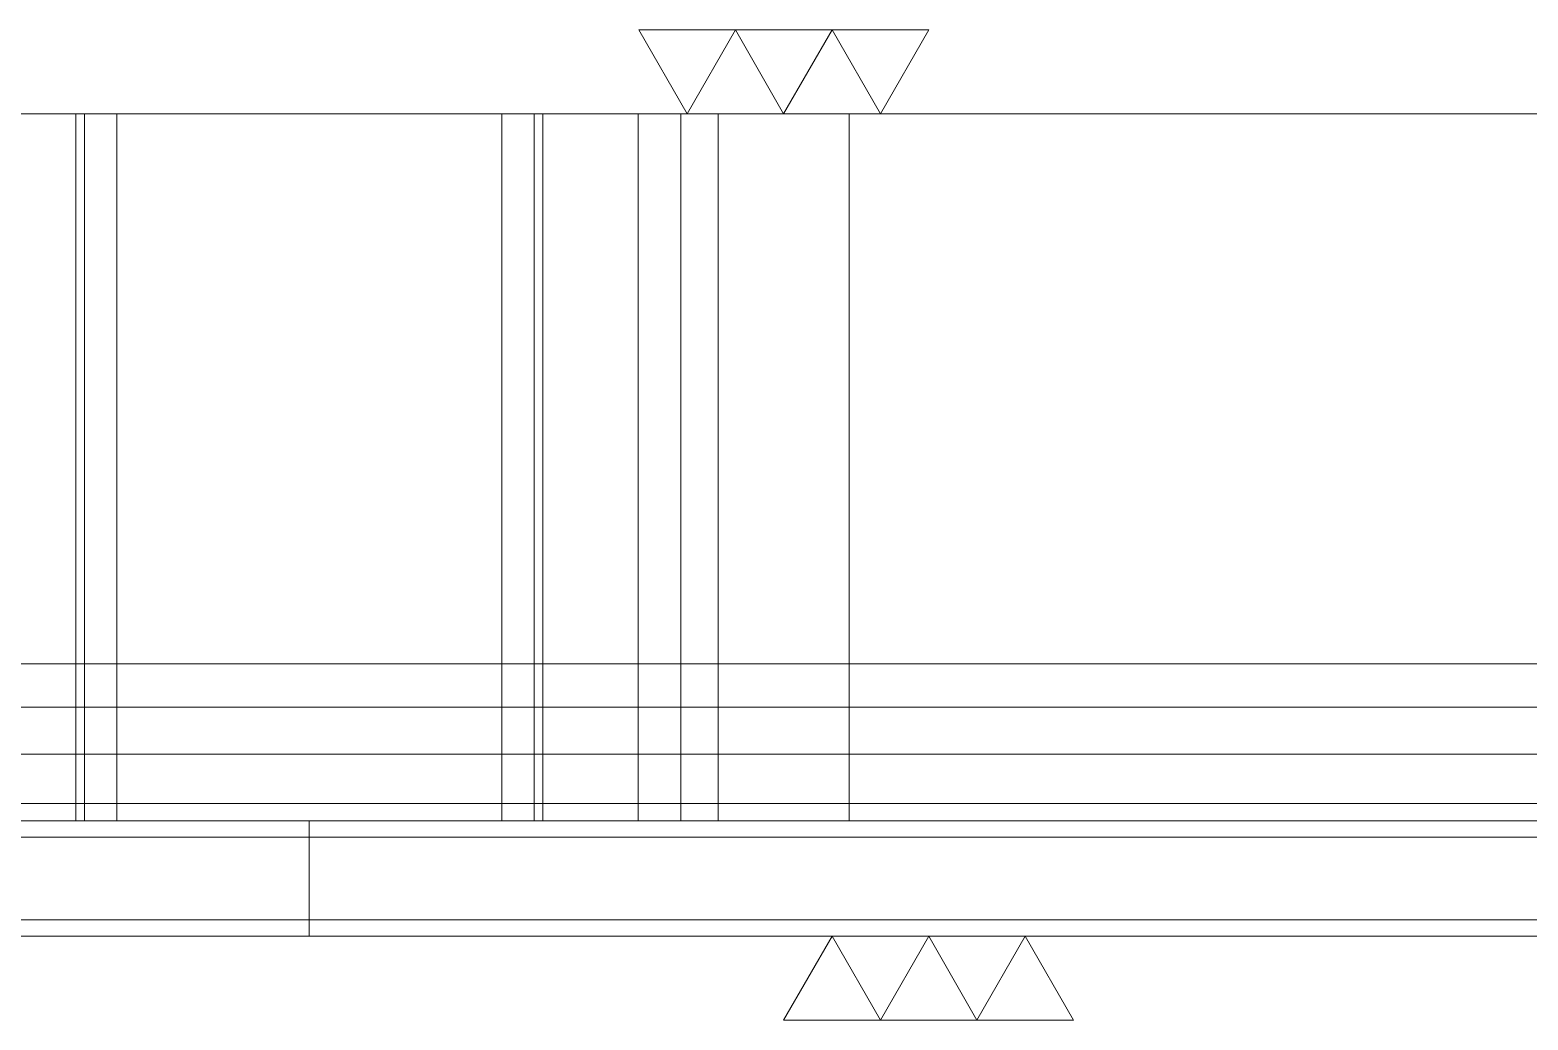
# Model space of a CAD drawing. Header units: millimetres. Extents: x 9384 to 10744, y 39991 to 40815.
# Drawn here: x 9609.7 to 9690.3, y 39990.8 to 40044 of the extents above; entities that cross this region are included whole.
import ezdxf

# ---------------------------------------------------------------- set-up
doc = ezdxf.new("R2010")
doc.units = ezdxf.units.MM
doc.linetypes.add('DASHED', pattern=[0])
for name, color, linetype, lineweight in [('DIM', 4, 'Continuous', 20), ('PS', 6, 'Continuous', 20), ('PS_W', 1, 'Continuous', 20)]:
    doc.layers.add(name, color=color, linetype=linetype, lineweight=lineweight)

msp = doc.modelspace()

# ---------------------------------------------------------------- linework, layer by layer
at = {"layer": 'DIM', "linetype": 'Continuous', "lineweight": 5}
for points in [[(9658.059, 40044.017), (9655.461, 40039.517), (9652.863, 40044.017), (9650.264, 40039.517), (9647.666, 40044.017), (9645.068, 40039.517), (9642.47, 40044.017), (9658.059, 40044.017)], [(9650.264, 39990.817), (9652.863, 39995.317), (9655.461, 39990.817), (9658.059, 39995.317), (9660.657, 39990.817), (9663.255, 39995.317), (9665.853, 39990.817), (9650.264, 39990.817)]]:
    msp.add_lwpolyline(points, close=True, dxfattribs=at)
at = {"layer": 'DIM', "color": 252, "linetype": 'DASHED', "lineweight": 5, "ltscale": 0.819311}
msp.add_lwpolyline([(9385.264, 39995.317), (9915.264, 39995.317), (9915.264, 40039.517), (9385.264, 40039.517)], close=True, dxfattribs=at)
at = {"layer": 'PS', "color": 2, "linetype": 'Continuous', "lineweight": 5}
for p, q in [((9738.156, 40039.517), (9562.373, 40039.517)), ((9703.087, 40001.517), (9597.449, 40001.517)), ((9624.764, 39995.317), (9426.29, 39995.317)), ((9823.239, 39995.317), (9624.764, 39995.317))]:
    msp.add_line(p, q, dxfattribs=at)
at = {"layer": 'PS', "color": 155, "linetype": 'DASHED', "lineweight": 5, "ltscale": 0.819311}
for p, q in [((9614.409, 40039.517), (9614.409, 40001.517)), ((9614.409, 40039.517), (9614.409, 40001.517)), ((9635.119, 40039.517), (9635.119, 40001.517)), ((9635.119, 40039.517), (9635.119, 40001.517)), ((9642.444, 40039.517), (9642.444, 40001.517)), ((9642.444, 40039.517), (9642.444, 40001.517)), ((9386.344, 40007.633), (9914.185, 40007.633)), ((9911.971, 40005.109), (9388.558, 40005.109)), ((9907.808, 40002.456), (9392.721, 40002.456)), ((9624.764, 40001.517), (9624.764, 40000.638)), ((9624.764, 40000.638), (9624.764, 39996.195)), ((9624.764, 40000.638), (9829.803, 40000.638)), ((9624.764, 39996.195), (9424.169, 39996.195)), ((9624.764, 39996.195), (9624.764, 39995.317))]:
    msp.add_line(p, q, dxfattribs=at)
at = {"layer": 'PS', "color": 183, "linetype": 'DASHED', "lineweight": 5, "ltscale": 0.819311}
msp.add_line((9738.139, 40009.948), (9562.39, 40009.948), dxfattribs=at)
at = {"layer": 'PS', "color": 155, "linetype": 'Continuous', "lineweight": 5}
for p, q in [((9624.764, 40000.638), (9624.764, 40001.517)), ((9419.726, 40000.638), (9624.764, 40000.638)), ((9624.764, 39996.195), (9624.764, 40000.638)), ((9624.764, 40000.638), (9829.803, 40000.638)), ((9624.764, 39996.195), (9424.169, 39996.195)), ((9624.764, 39995.317), (9624.764, 39996.195)), ((9825.36, 39996.195), (9624.764, 39996.195))]:
    msp.add_line(p, q, dxfattribs=at)
at = {"layer": 'PS_W', "color": 1, "linetype": 'DASHED', "lineweight": 5, "ltscale": 0.819311}
for p, q in [((9612.209, 40039.517), (9612.209, 40001.517)), ((9612.672, 40039.517), (9612.672, 40001.517)), ((9636.857, 40039.517), (9636.857, 40001.517)), ((9637.319, 40001.517), (9637.319, 40039.517)), ((9644.744, 40039.517), (9644.744, 40001.517)), ((9646.734, 40039.517), (9646.734, 40001.517)), ((9653.794, 40001.517), (9653.794, 40039.517))]:
    msp.add_line(p, q, dxfattribs=at)

doc.saveas('drawing.dxf')
